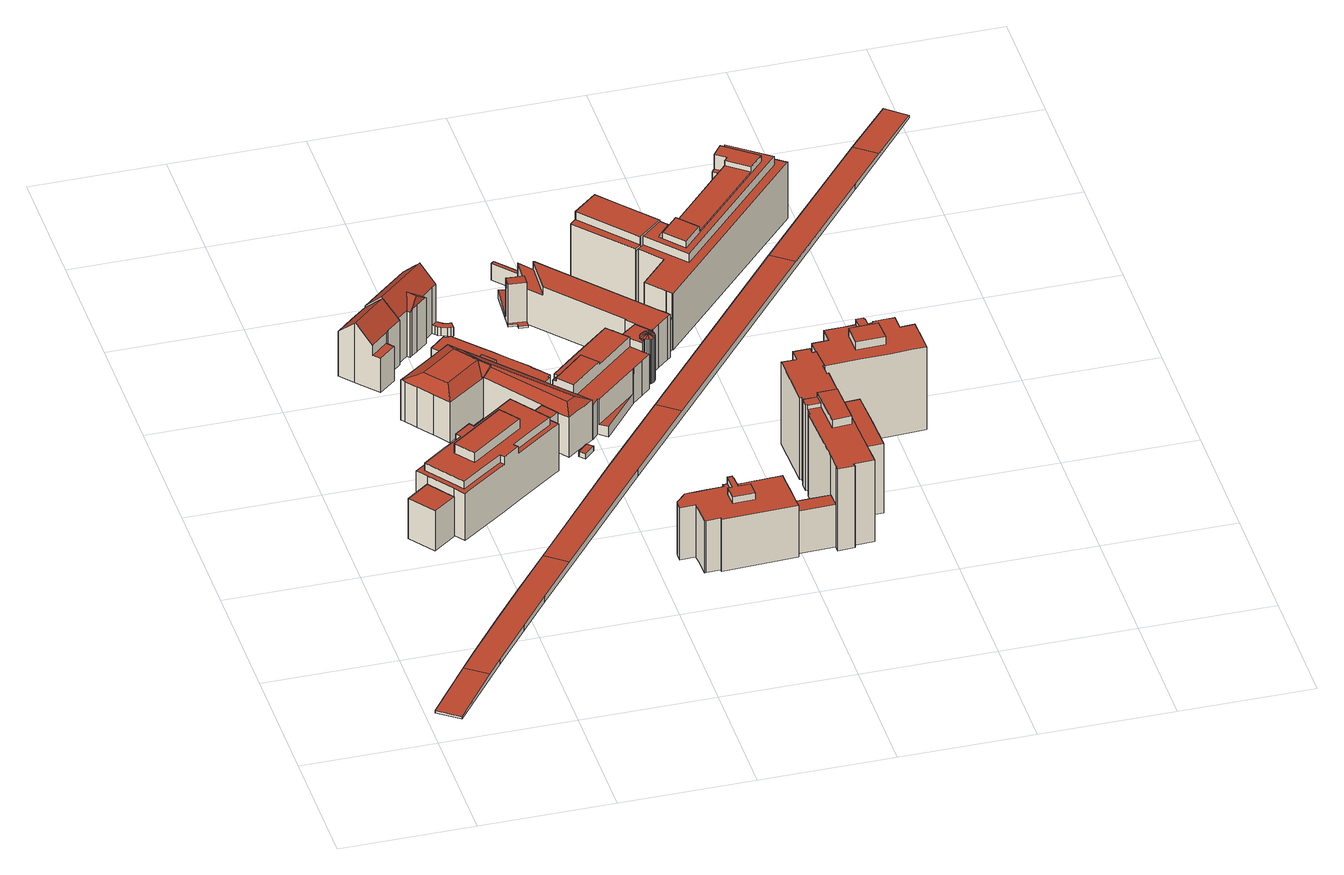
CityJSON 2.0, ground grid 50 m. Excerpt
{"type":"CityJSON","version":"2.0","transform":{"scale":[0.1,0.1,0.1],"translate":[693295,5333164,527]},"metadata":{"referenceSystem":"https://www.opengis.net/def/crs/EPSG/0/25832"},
"CityObjects":{
"building1":{"type":"Building","attributes":{"Gemeindeschluessel":"09162000","HoeheDach":"546.219","HoeheGrund":"529.210","Methode":"1000","NiedrigsteTraufeDesGebaeudes":"546.219","Geometrietyp2DReferenz":"3000","function":"31001_9998","roofType":"1000","measuredHeight":17.01,"storeysAboveGround":5},"geometry":[{"type":"MultiSurface","lod":"2","boundaries":[[[0,1,2,3]],[[4,5,6,7]],[[7,6,1,0]],[[7,0,3,4]],[[3,2,5,4]],[[5,2,1,6]]],"semantics":{"surfaces":[{"type":"WallSurface"},{"type":"GroundSurface"},{"type":"RoofSurface"}],"values":[0,0,0,1,0,2]}}]},
"building2":{"type":"Building","attributes":{"Gemeindeschluessel":"09162000","HoeheDach":"556.940","HoeheGrund":"529.740","Methode":"2000","NiedrigsteTraufeDesGebaeudes":"549.700","Geometrietyp2DReferenz":"3000","function":"31001_9998","roofType":"1000","measuredHeight":27.2,"storeysAboveGround":7},"geometry":[{"type":"MultiSurface","lod":"2","boundaries":[[[8,9,10,11,12,13,14,15]],[[16,17,18,19,20,21]],[[22,23,24,25,26,27,28,29,30,31,32,33,34,35,36,37,38,39,40]],[[41,42,40,39,38,43]],[[29,28,44,45,46,30]],[[47,48,49,50]],[[51,52,53,54,55,56]],[[21,20,19,53,52,51,57,58,42,41,43,59,60,61,62,63,64]],[[65,66,67,68,69,70]],[[46,71,72,73,64,63,62,34,33,32,31,30]],[[64,73,16,21]],[[45,44,74,75,76,77,67,66,65,15,14,13,12,71,46]],[[51,56,78,57]],[[26,75,74,27]],[[77,79,68,67]],[[80,50,49,81]],[[36,60,59,37]],[[81,49,48,82]],[[82,48,47,83]],[[12,11,72,71]],[[83,47,50,80]],[[70,69,68,79,78,56,55,54,18,17,16,73,72,11,10,9,8],[81,82,83,80]],[[37,59,43,38]],[[65,70,8,15]],[[19,18,54,53]],[[61,60,36,35,34,62]],[[27,74,44,28]],[[26,25,24,23,22,40,42,58,57,78,79,77,76,75]]],"semantics":{"surfaces":[{"type":"WallSurface"},{"type":"GroundSurface"},{"type":"RoofSurface"}],"values":[0,0,1,0,0,2,0,2,0,0,0,2,0,0,0,0,0,0,0,0,0,2,0,0,0,0,0,0]}}]},
"building3":{"type":"Building","attributes":{"Gemeindeschluessel":"09162000","HoeheDach":"555.049","HoeheGrund":"529.530","Methode":"2000","NiedrigsteTraufeDesGebaeudes":"544.150","Geometrietyp2DReferenz":"3000","function":"31001_1000","roofType":"3100","measuredHeight":25.52,"storeysAboveGround":5},"geometry":[{"type":"MultiSurface","lod":"2","boundaries":[[[84,85,86,87,88,89,90]],[[90,89,88,91,92,93]],[[94,95,96,97]],[[98,99,100,101]],[[97,96,102,103]],[[103,102,104,105]],[[99,98,106,107,108,109]],[[100,99,109,110,104,102,96,95,87,86,85]],[[95,94,111,91,88,87]],[[112,113,114,115,101,100,85,84,116]],[[115,106,98,101]],[[116,84,90,93]],[[107,106,115,114]],[[105,117,108,107,114,113,112,116,93,92,91,111,94,97,103]],[[108,117,105,104,110,109]]],"semantics":{"surfaces":[{"type":"RoofSurface"},{"type":"WallSurface"},{"type":"GroundSurface"}],"values":[0,1,1,1,1,1,1,0,1,1,0,1,1,2,1]}}]},
"building4":{"type":"Building","attributes":{"Gemeindeschluessel":"09162000","HoeheDach":"555.540","HoeheGrund":"529.712","Methode":"2000","NiedrigsteTraufeDesGebaeudes":"548.861","Geometrietyp2DReferenz":"3000","function":"31001_2000","roofType":"3100","measuredHeight":25.83,"storeysAboveGround":5},"geometry":[{"type":"MultiSurface","lod":"2","boundaries":[[[118,119,120,121]],[[122,123,124,125]],[[126,127,128,95]],[[129,130,131,132]],[[129,133,134,135,130]],[[136,137,138,139,140,141,121,120]],[[122,133,129,132,142,127,126,143,119,118,144,145,146,147,148,123]],[[149,150,151,152,153]],[[118,121,141,144]],[[131,130,135,152,151]],[[128,149,153,154,125,124,155,137,136,95]],[[134,133,122,125,154]],[[146,139,138,147]],[[143,126,95,136,120,119]],[[149,128,127,142,150]],[[145,140,139,146]],[[142,132,131,151,150]],[[148,147,138,137,155]],[[134,154,153,152,135]],[[148,155,124,123]],[[144,141,140,145]]],"semantics":{"surfaces":[{"type":"WallSurface"},{"type":"RoofSurface"},{"type":"GroundSurface"}],"values":[0,0,0,0,0,1,2,1,0,1,1,0,0,0,0,0,0,0,1,0,0]}}]},
"building5":{"type":"Building","attributes":{"Gemeindeschluessel":"09162000","HoeheDach":"549.170","HoeheGrund":"529.170","Methode":"2000","NiedrigsteTraufeDesGebaeudes":"546.187","Geometrietyp2DReferenz":"3000","function":"31001_9998","roofType":"2100","measuredHeight":20,"storeysAboveGround":5},"geometry":[{"type":"MultiSurface","lod":"2","boundaries":[[[156,157,158,159]],[[160,161,162,163,164,165]],[[166,167,168,169]],[[170,171,172,159,173,174]],[[175,176,177,178,179,180,181]],[[182,179,178,183,168,167,184,185]],[[182,185,156,159]],[[186,187,188,189,190,191,192,193,194,195,196,197]],[[192,198,199,172,193]],[[200,180,179,182,201]],[[202,203,204,205,206,207,198,192,191]],[[208,186,197,209,210,211]],[[211,210,212,213]],[[214,215,216,217,177,176,175,181]],[[182,172,201]],[[172,182,159]],[[206,205,218,219,181,180,200,207]],[[216,215,214,220,221,204,203,202,191,190,189,188,187,186,208,211,213,222,161,160,165,223,224,225,226,227,228,229,230,166,169,231,232,217]],[[221,220,214,181,219,218,205,204]],[[156,185,184,167,166,230,229,228,227,157]],[[200,199,198,207]],[[163,174,173,159,158,233,234,235,164]],[[201,172,199,200]],[[183,178,177,217,232,231,169,168]],[[164,235,234,233,158,157,227,226,225,224,223,165]],[[162,236,212,210,209,197,196,170,174,163]],[[195,194,193,172,171,170,196]],[[222,213,212,236,162,161]]],"semantics":{"surfaces":[{"type":"RoofSurface"},{"type":"WallSurface"},{"type":"GroundSurface"}],"values":[0,1,1,0,0,0,0,1,0,0,1,1,1,1,1,0,0,2,1,1,1,0,1,1,1,0,0,1]}}]},
"building6":{"type":"Building","attributes":{"Gemeindeschluessel":"09162000","HoeheDach":"546.224","HoeheGrund":"529.790","Methode":"1000","NiedrigsteTraufeDesGebaeudes":"546.224","Geometrietyp2DReferenz":"3000","function":"31001_9998","roofType":"1000","measuredHeight":16.43,"storeysAboveGround":5},"geometry":[{"type":"MultiSurface","lod":"2","boundaries":[[[237,238,239,240]],[[241,205,239,238]],[[240,239,205,242]],[[242,205,241,243]],[[243,241,238,237]],[[237,240,242,243]]],"semantics":{"surfaces":[{"type":"WallSurface"},{"type":"RoofSurface"},{"type":"GroundSurface"}],"values":[0,1,0,0,0,2]}}]},
"building7":{"type":"Building","attributes":{"Gemeindeschluessel":"09162000","HoeheDach":"544.662","HoeheGrund":"529.250","Methode":"2000","NiedrigsteTraufeDesGebaeudes":"532.970","Geometrietyp2DReferenz":"3000","function":"31001_2000","roofType":"1000","measuredHeight":15.41,"storeysAboveGround":4},"geometry":[{"type":"MultiSurface","lod":"2","boundaries":[[[244,245,246,247]],[[248,249,250,251]],[[244,252,253,254,255,256,245]],[[257,258,259,260]],[[227,261,262,263]],[[264,265,249,248]],[[260,259,266,267]],[[268,269,265,264]],[[270,271,272,273]],[[274,275,258,257]],[[276,277,166,278,251,250,269,268,261,227]],[[247,246,271,270]],[[261,268,264,248,251,278,272,271,246,245,256,279,280,266,259,258,275,262]],[[281,282,255,254,283]],[[280,279,256,255,282,281,283,266]],[[250,249,265,269]],[[283,254,253,267,266]],[[263,262,275,274]],[[270,273,166,277,276,227,263,274,257,260,267,253,252,244,247]],[[273,272,278,166]]],"semantics":{"surfaces":[{"type":"WallSurface"},{"type":"RoofSurface"},{"type":"GroundSurface"}],"values":[0,0,0,0,0,0,0,0,0,0,0,0,1,1,0,1,0,0,2,0]}}]},
"building8":{"type":"Building","attributes":{"Gemeindeschluessel":"09162000","HoeheDach":"533.417","HoeheGrund":"529.780","Methode":"1000","NiedrigsteTraufeDesGebaeudes":"533.417","Geometrietyp2DReferenz":"3000","function":"51009_1610","roofType":"1000","measuredHeight":3.64},"geometry":[{"type":"MultiSurface","lod":"2","boundaries":[[[284,285,286,287]],[[288,289,290,291]],[[292,293,294,286,285,295,296,297,298,290,289,299,300,301,302,303,304]],[[305,294,293,306]],[[307,308,284,287,305,306,309,310,311,312,313,314,315,288,291,316,317]],[[308,307,317,297,296,295]],[[312,302,301,313]],[[304,303,302,312,311,310]],[[306,293,292,309]],[[308,295,285,284]],[[300,299,315,314,313,301]],[[287,286,294,305]],[[315,299,289,288]],[[298,297,317,316,291,290]],[[309,292,304,310]]],"semantics":{"surfaces":[{"type":"WallSurface"},{"type":"RoofSurface"},{"type":"GroundSurface"}],"values":[0,0,1,0,2,0,0,0,0,0,0,0,0,0,0]}}]},
"building9":{"type":"Building","attributes":{"Gemeindeschluessel":"09162000","HoeheDach":"531.660","HoeheGrund":"529.563","Methode":"2000","NiedrigsteTraufeDesGebaeudes":"531.660","Geometrietyp2DReferenz":"3000","function":"31001_2000","roofType":"1000","measuredHeight":2.1},"geometry":[{"type":"MultiSurface","lod":"2","boundaries":[[[318,319,320,321]],[[322,318,321,323]],[[321,320,324,323]],[[322,325,319,318]],[[323,324,325,322]],[[324,320,319,325]]],"semantics":{"surfaces":[{"type":"WallSurface"},{"type":"GroundSurface"},{"type":"RoofSurface"}],"values":[0,1,0,0,0,2]}}]},
"building10":{"type":"Building","attributes":{"Gemeindeschluessel":"09162000","HoeheDach":"555.260","HoeheGrund":"530.421","Methode":"2000","NiedrigsteTraufeDesGebaeudes":"552.450","Geometrietyp2DReferenz":"3000","function":"31001_9998","roofType":"1000","measuredHeight":24.84,"storeysAboveGround":6},"geometry":[{"type":"MultiSurface","lod":"2","boundaries":[[[326,327,328,329]],[[330,331,332,333]],[[334,335,336,337]],[[338,339,340,341]],[[342,343,344,345,346,347,348,349]],[[350,351,352,353,354,341,340]],[[355,356,357,358,359,360]],[[361,362,363,364]],[[365,366,367,368,369,370,352,351,371,336,335]],[[372,368,367,373]],[[374,375,376,332,331,328,327,377,349,348,347,346,372,373,378,379,334,337,380,350,340,339,381,363,362,382,357,356,355]],[[373,367,366,378]],[[383,374,355,360]],[[337,336,371,380]],[[379,365,335,334]],[[364,363,381,384]],[[385,386,353,352,370,369]],[[358,357,382,387]],[[387,382,362,361]],[[378,366,365,379]],[[376,375,374,383,388,389]],[[380,371,351,350]],[[368,372,346,345,390,385,369]],[[344,343,342,391,326,329,330,333,389,388,383,360,359,358,387,361,364,384,338,341,354,353,386,385,390,345]],[[391,377,327,326]],[[384,381,339,338]],[[329,328,331,330]],[[333,332,376,389]],[[342,349,377,391]]],"semantics":{"surfaces":[{"type":"WallSurface"},{"type":"RoofSurface"},{"type":"GroundSurface"}],"values":[0,0,0,0,0,0,0,0,1,0,1,0,0,0,0,0,0,0,0,0,0,0,0,2,0,0,0,0,0]}}]},
"building11":{"type":"Building","attributes":{"Gemeindeschluessel":"09162000","HoeheDach":"547.620","HoeheGrund":"529.760","Methode":"2000","NiedrigsteTraufeDesGebaeudes":"530.707","Geometrietyp2DReferenz":"3000","function":"51009_1610","roofType":"1000","measuredHeight":17.86},"geometry":[{"type":"MultiSurface","lod":"2","boundaries":[[[392,393,394,395]],[[396,397,398,392,395,399]],[[400,401,402,403,404,405,406]],[[400,406,407,408,409,393,392]],[[405,404,399,395,394,410,411,412]],[[408,407,412,411]],[[402,397,396,403]],[[400,392,398,401]],[[403,396,399,404]],[[401,398,397,402]],[[405,412,407,406]],[[393,409,410,394]],[[411,410,409,408]]],"semantics":{"surfaces":[{"type":"WallSurface"},{"type":"RoofSurface"},{"type":"GroundSurface"}],"values":[0,1,2,0,0,1,0,0,0,0,0,1,0]}}]},
"building12":{"type":"Building","attributes":{"Gemeindeschluessel":"09162000","HoeheDach":"536.790","HoeheGrund":"529.790","Methode":"2000","NiedrigsteTraufeDesGebaeudes":"536.790","Geometrietyp2DReferenz":"3000","function":"51009_1610","roofType":"1000","measuredHeight":7},"geometry":[{"type":"MultiSurface","lod":"2","boundaries":[[[413,414,415,416]],[[417,418,419,420]],[[420,419,421,422]],[[414,413,423,424]],[[422,421,425,426]],[[423,413,416,417,420,422,426]],[[426,425,424,423]],[[414,424,425,421,419,418,415]],[[416,415,418,417]]],"semantics":{"surfaces":[{"type":"WallSurface"},{"type":"GroundSurface"},{"type":"RoofSurface"}],"values":[0,0,0,0,0,1,0,2,0]}}]},
"building13":{"type":"Building","attributes":{"Gemeindeschluessel":"09162000","HoeheDach":"549.700","HoeheGrund":"529.650","Methode":"2000","NiedrigsteTraufeDesGebaeudes":"533.110","Geometrietyp2DReferenz":"3000","function":"31001_2000","roofType":"1000","measuredHeight":20.05,"storeysAboveGround":5},"geometry":[{"type":"MultiSurface","lod":"2","boundaries":[[[427,428,429,430]],[[431,432,433,434]],[[435,436,437,438,439,440,441]],[[442,437,436,443]],[[444,445,446,447,440]],[[448,449,450,451,452,453,454,455,456,442,443,457,458,459,460,461,462,463,464,427,430,465,466,467,468,469,470,431,434,471,472,473,474,475,476,477,478,479,480,481,482,483,484,485,486,487]],[[488,489,490,491,492,493,494,495,496,497,498,499,500]],[[464,501,428,427]],[[469,468,502,503,504,505,506,507]],[[456,438,437,442]],[[449,448,508,447,446]],[[504,509,510,505]],[[459,511,512,460]],[[496,513,514,497]],[[515,516,482,481,480]],[[440,514,513]],[[517,510,509,518]],[[454,453,519,520]],[[462,521,522,463]],[[523,524,512,440,525]],[[526,491,490,527]],[[451,528,529,452]],[[503,502,530,531,532,533,429,428,501,522,521,526,527]],[[534,489,488,535]],[[534,535,536,537]],[[475,474,538,539,540,541]],[[540,539,542,543]],[[503,527,490,544,518,509,504]],[[471,545,546,472]],[[440,547,514]],[[465,430,429,533,548,549]],[[458,550,511,459]],[[520,519,551,440]],[[551,529,528,444,440]],[[460,512,524,461]],[[525,440,552]],[[478,477,553,543,542,554]],[[447,508,555,547,440]],[[458,457,435,441,550]],[[549,548,556]],[[511,550,441,440,512]],[[545,471,434,433]],[[463,522,501,464]],[[469,507,557,470]],[[449,446,445,450]],[[453,452,529,551,519]],[[485,558,559,486]],[[494,552,560,495]],[[440,513,560]],[[470,557,432,431]],[[484,561,558,485]],[[439,562,520,440]],[[474,473,563,564,537,536,565,538]],[[472,546,563,473]],[[466,465,549,556,532,531]],[[443,436,435,457]],[[497,514,547,498]],[[544,490,489,534,537,564]],[[466,531,530,467]],[[540,543,553,566,541]],[[476,566,553,477]],[[488,500,567,565,536,535]],[[492,523,525,493]],[[506,505,510,517]],[[548,533,532,556]],[[479,568,515,480]],[[545,433,432,557,507,506,517,518,544,564,563,546]],[[483,569,561,484]],[[475,541,566,476]],[[467,530,502,468]],[[451,450,445,444,528]],[[454,520,562,455]],[[482,516,569,483]],[[456,455,562,439,438]],[[448,487,570,567,500,499,555,508]],[[495,560,513,496]],[[440,560,552]],[[478,554,568,479]],[[567,570,559,558,561,569,516,515,568,554,542,539,538,565]],[[493,525,552,494]],[[486,559,570,487]],[[498,547,555,499]],[[462,461,524,523,492,491,526,521]]],"semantics":{"surfaces":[{"type":"WallSurface"},{"type":"RoofSurface"},{"type":"GroundSurface"}],"values":[0,0,1,0,1,2,1,0,0,0,0,1,0,0,0,1,0,0,0,1,0,0,1,0,1,0,0,0,0,1,0,0,1,1,0,1,0,1,0,1,1,0,0,0,0,0,0,0,1,0,0,1,0,0,0,0,0,0,0,1,0,0,0,0,0,0,1,0,0,0,0,0,0,0,0,0,1,0,1,0,0,0,0]}}]},
"building14":{"type":"Building","attributes":{"Gemeindeschluessel":"09162000","HoeheDach":"538.360","HoeheGrund":"525.956","Methode":"2000","NiedrigsteTraufeDesGebaeudes":"536.456","Geometrietyp2DReferenz":"3000","function":"53001_1800","roofType":"3900","measuredHeight":12.4},"geometry":[{"type":"MultiSurface","lod":"2","boundaries":[[[571,572,573,574,575,576]],[[577,578,579,580]],[[581,582,583,584]],[[571,576,585,586,587,588]],[[589,590,574,573,591]],[[575,592,593,585,576]],[[594,595,587,586,596]],[[597,589,591,598]],[[594,596,599,600]],[[601,595,594,600,602,603,604,581,584,592,575,574,590,605]],[[584,583,593,592]],[[597,605,590,589]],[[601,605,597,598,606]],[[607,606,598,591,573,572]],[[600,599,608,602]],[[603,577,580,604]],[[595,601,606,607,588,587]],[[603,602,608,578,577]],[[581,604,580,579,582]],[[588,607,572,571]],[[578,608,599,596,586,585,593,583,582,579]]],"semantics":{"surfaces":[{"type":"WallSurface"},{"type":"RoofSurface"},{"type":"GroundSurface"}],"values":[0,1,0,1,0,0,0,1,0,2,0,0,0,1,0,0,0,0,0,1,1]}}]},
"building15":{"type":"Building","attributes":{"Gemeindeschluessel":"09162000","HoeheDach":"548.577","HoeheGrund":"530.480","Methode":"2000","NiedrigsteTraufeDesGebaeudes":"548.577","Geometrietyp2DReferenz":"3000","function":"31001_9998","roofType":"1000","measuredHeight":18.1,"storeysAboveGround":5},"geometry":[{"type":"MultiSurface","lod":"2","boundaries":[[[609,610,611,612]],[[613,609,612,614,615]],[[615,616,617,613]],[[613,617,610,609]],[[614,618,616,615]],[[616,618,611,610,617]],[[612,611,618,614]]],"semantics":{"surfaces":[{"type":"WallSurface"},{"type":"GroundSurface"},{"type":"RoofSurface"}],"values":[0,1,0,0,0,2,0]}}]},
"building16":{"type":"Building","attributes":{"Gemeindeschluessel":"09162000","HoeheDach":"532.186","HoeheGrund":"529.886","Methode":"1000","NiedrigsteTraufeDesGebaeudes":"532.186","Geometrietyp2DReferenz":"3000","function":"31001_2000","roofType":"1000","measuredHeight":2.3,"storeysAboveGround":1},"geometry":[{"type":"MultiSurface","lod":"2","boundaries":[[[619,620,621,622]],[[623,624,625,626]],[[624,621,620,625]],[[619,622,623,626]],[[622,621,624,623]],[[626,625,620,619]]],"semantics":{"surfaces":[{"type":"WallSurface"},{"type":"RoofSurface"},{"type":"GroundSurface"}],"values":[0,0,1,2,0,0]}}]},
"building17":{"type":"Building","attributes":{"Gemeindeschluessel":"09162000","HoeheDach":"568.672","HoeheGrund":"530.550","Methode":"2000","NiedrigsteTraufeDesGebaeudes":"565.300","Geometrietyp2DReferenz":"3000","function":"31001_9998","roofType":"1000","measuredHeight":38.12,"storeysAboveGround":11},"geometry":[{"type":"MultiSurface","lod":"2","boundaries":[[[614,627,628,612]],[[629,630,631,632]],[[633,634,635,636]],[[637,638,639,640]],[[641,642,643,644]],[[645,627,614,646]],[[647,648,649,650,651,652]],[[646,614,612,653,654,655,656,657,658,659,660,661,662,663,664,665,637,640,666,641,644,667,633,636,629,632]],[[668,669,670,671]],[[640,639,672,666]],[[644,643,673,667]],[[647,670,669,648]],[[665,674,638,637]],[[675,676,677,650,649,678,679,680]],[[671,670,647,652]],[[656,675,680,657]],[[681,682,661,660]],[[651,650,677,683]],[[657,680,679,658]],[[655,676,675,656]],[[655,654,684,683,677,676]],[[628,685,653,612]],[[673,634,633,667]],[[662,686,687,663]],[[653,685,684,654]],[[636,635,630,629]],[[666,672,642,641]],[[663,687,688,664]],[[681,689,690,668,671,652,651,683,684,685,628,627,645,631,630,635,634,673,643,642,672,639,638,674,688,687,686,682]],[[659,658,679,678,690,689]],[[659,689,681,660]],[[664,688,674,665]],[[668,690,678,649,648,669]],[[631,645,646,632]],[[682,686,662,661]]],"semantics":{"surfaces":[{"type":"WallSurface"},{"type":"GroundSurface"},{"type":"RoofSurface"}],"values":[0,0,0,0,0,0,0,1,0,0,0,2,0,2,0,0,0,0,0,0,0,0,0,0,0,0,0,0,2,0,0,0,0,0,0]}}]},
"building18":{"type":"Building","attributes":{"Gemeindeschluessel":"09162000","HoeheDach":"555.500","HoeheGrund":"529.861","Methode":"2000","NiedrigsteTraufeDesGebaeudes":"552.200","Geometrietyp2DReferenz":"3000","function":"31001_1000","roofType":"1000","measuredHeight":25.64,"storeysAboveGround":8},"geometry":[{"type":"MultiSurface","lod":"2","boundaries":[[[691,692,693,694]],[[695,696,697,698,699]],[[700,701,702,703,704,705,706]],[[703,693,699,698,704]],[[692,695,699,693]],[[700,695,692,691,701]],[[702,694,693,703]],[[706,696,695,700]],[[705,697,696,706]],[[701,691,694,702]],[[704,698,697,705]]],"semantics":{"surfaces":[{"type":"RoofSurface"},{"type":"GroundSurface"},{"type":"WallSurface"}],"values":[0,0,1,2,2,2,2,2,2,2,2]}}]},
"building19":{"type":"Building","attributes":{"Gemeindeschluessel":"09162000","HoeheDach":"561.573","HoeheGrund":"532.126","Methode":"1000","NiedrigsteTraufeDesGebaeudes":"561.573","Geometrietyp2DReferenz":"3000","function":"31001_9998","roofType":"1000","measuredHeight":29.45,"storeysAboveGround":9},"geometry":[{"type":"MultiSurface","lod":"2","boundaries":[[[707,708,709,710]],[[711,712,713,714]],[[710,711,714,715,707]],[[710,709,712,711]],[[708,716,713,712,709]],[[715,716,708,707]],[[714,713,716,715]]],"semantics":{"surfaces":[{"type":"WallSurface"},{"type":"GroundSurface"},{"type":"RoofSurface"}],"values":[0,0,1,0,2,0,0]}}]},
"building20":{"type":"Building","attributes":{"Gemeindeschluessel":"09162000","HoeheDach":"568.610","HoeheGrund":"529.858","Methode":"2000","NiedrigsteTraufeDesGebaeudes":"530.469","Geometrietyp2DReferenz":"3000","function":"31001_9998","roofType":"1000","measuredHeight":38.75,"storeysAboveGround":11},"geometry":[{"type":"MultiSurface","lod":"2","boundaries":[[[717,718,719,720,721,722]],[[723,724,725,726,727,728,729,730,731,732]],[[733,734,735,736]],[[737,738,735,734,739,740]],[[741,740,739,742]],[[732,731,743,744]],[[745,717,722,746]],[[747,748,749,750,751,752,753]],[[754,726,725,724,723,732,744,755,756,757,758,759,760,761,762,763,764,750,749,748,765,733,736,766,767,768,769,770,771,772,773,774]],[[774,775,776,754]],[[777,718,717,745]],[[778,775,774,773]],[[779,738,737,780]],[[756,781,782,757]],[[783,751,750,764,763,784]],[[785,786,753,752]],[[782,787,788,759,758,757]],[[773,772,771,789,790,778]],[[744,743,791,755]],[[746,722,721,792]],[[742,739,734,733,765,748,747]],[[789,771,770,793]],[[731,730,729,728,727,776,775,778,790,789,793,794,795,796,779,780,777,745,746,792,741,742,747,753,786,797,798,788,787,782,781,791,743]],[[754,776,727,726]],[[797,786,785,784,763,762,761]],[[759,788,798,760]],[[794,793,770,769,768,795]],[[752,751,783,784,785]],[[735,738,779,796,767,766,736]],[[767,796,795,768]],[[755,791,781,756]],[[720,719,718,777,780,737,740,741,792,721]],[[760,798,797,761]]],"semantics":{"surfaces":[{"type":"RoofSurface"},{"type":"WallSurface"},{"type":"GroundSurface"}],"values":[0,1,1,0,1,1,1,1,2,1,1,1,1,1,1,1,1,1,1,1,1,1,0,1,1,1,1,0,1,1,1,1,1]}}]},
"building21":{"type":"Building","attributes":{"Gemeindeschluessel":"09162000","HoeheDach":"557.650","HoeheGrund":"527.433","Methode":"2000","NiedrigsteTraufeDesGebaeudes":"540.722","Geometrietyp2DReferenz":"3000","function":"31001_2000","roofType":"1000","measuredHeight":30.22,"storeysAboveGround":8},"geometry":[{"type":"MultiSurface","lod":"2","boundaries":[[[799,800,801,802]],[[803,804,805,806,807,808,809,810]],[[811,812,813,814,815,816]],[[817,818,819,820,821,822]],[[823,824,825,826]],[[800,827,806,805,828,801]],[[829,830,831,832,833,834]],[[835,836,819,818]],[[837,838,839,840]],[[841,801,828,842,843]],[[844,845,846,847]],[[829,834,848,849]],[[850,851,852,853]],[[842,828,805,804]],[[803,810,854,855]],[[799,802,825,824,856,857,848,834,833,858,859]],[[860,861,862,863]],[[864,865,845,844]],[[840,839,831,830]],[[808,807,866,867]],[[803,855,868,832,831,839,838,862,861,869,820,819,836,842,804]],[[870,869,861,860]],[[871,872,851,850]],[[873,874,875,876,877,878,879,880,871,850,853,881,837,840,830,829,849,882,883,884,885,823,826,841,843,835,818,817,864,844,847,886]],[[873,812,811,874]],[[843,842,836,835]],[[821,820,869,870]],[[877,876,815,814,887,888]],[[858,868,855,859]],[[833,832,868,858]],[[848,857,884,883,882,849]],[[837,881,889,863,862,838]],[[885,856,824,823]],[[807,806,827,866]],[[813,890,887,814]],[[888,887,890,846,845,865,822,821,870,860,863,889,852,851,872,891,892,893]],[[873,886,890,813,812]],[[799,859,855,854,894,867,866,827,800]],[[853,852,889,881]],[[841,826,825,802,801]],[[877,888,893,878]],[[885,884,857,856]],[[847,846,890,886]],[[880,891,872,871]],[[867,894,809,808]],[[810,809,894,854]],[[817,822,865,864]],[[874,811,816,875]],[[875,816,815,876]],[[878,893,892,879]],[[879,892,891,880]]],"semantics":{"surfaces":[{"type":"WallSurface"},{"type":"RoofSurface"},{"type":"GroundSurface"}],"values":[0,0,1,0,0,1,0,0,0,0,0,0,0,0,0,1,0,0,0,1,1,0,0,2,0,0,0,0,0,0,0,0,0,0,0,1,0,0,0,0,0,0,0,0,0,1,0,0,0,0,0]}}]}
},
"vertices":[
[297,1217,22],[297,1217,192],[367,1121,192],[367,1121,22],[281,1058,22],[281,1058,192],[212,1153,192],[212,1153,22],
[298,1250,259],[386,1315,259],[433,1349,259],[458,1367,259],[458,1367,227],[433,1349,227],[386,1315,227],[298,1250,227],[519,1412,259],[588,1463,259],[680,1530,259],[680,1530,227],[588,1463,227],[519,1412,227],[794,1374,27],[633,1256,27],[572,1211,27],[412,1094,27],[396,1082,27],[367,1121,27],[297,1217,27],[282,1238,27],[268,1256,27],[445,1385,27],[506,1430,27],[666,1548,27],[686,1562,27],[699,1544,27],[730,1503,27],[771,1447,27],[783,1430,27],[802,1405,27],[814,1388,27],[802,1405,227],[814,1388,227],[783,1430,227],[297,1217,227],[282,1238,227],[268,1256,227],[464,1208,299],[666,1356,299],[613,1428,299],[412,1280,299],[621,1272,227],[690,1323,227],[782,1390,227],[782,1390,259],[690,1323,259],[621,1272,259],[633,1256,227],[794,1374,227],[771,1447,227],[730,1503,227],[699,1544,227],[686,1562,227],[666,1548,227],[506,1430,227],[400,1110,227],[489,1175,227],[560,1227,227],[560,1227,259],[489,1175,259],[400,1110,259],[445,1385,227],[445,1385,259],[506,1430,259],[367,1121,227],[396,1082,227],[412,1094,227],[572,1211,227],[633,1256,259],[572,1211,259],[412,1280,259],[613,1428,259],[666,1356,259],[464,1208,259],
[276,2074,278],[278,2072,280],[343,2129,280],[406,2184,280],[359,2237,215],[296,2183,215],[231,2126,215],[359,2237,25],[296,2183,25],[231,2126,25],[448,2136,25],[448,2136,221],[450,2134,219],[450,2134,25],[388,2074,171],[388,2074,214],[325,2018,214],[325,2018,171],[452,2131,216],[452,2131,25],[398,2084,216],[398,2084,25],[410,2047,171],[410,2047,25],[388,2074,25],[388,2074,215],[390,2076,215],[406,2184,25],[278,2072,25],[325,2018,25],[347,1993,25],[347,1993,171],[276,2074,25],[390,2076,25],
[409,2282,27],[359,2238,27],[359,2238,220],[409,2282,219],[565,2237,27],[607,2275,27],[607,2275,221],[565,2237,221],[448,2136,27],[488,2170,27],[488,2170,221],[528,2186,27],[528,2186,225],[508,2169,225],[508,2169,27],[574,2226,27],[574,2226,220],[569,2222,225],[404,2186,285],[583,2342,285],[582,2343,284],[571,2357,267],[538,2396,219],[429,2300,219],[498,2160,27],[404,2187,27],[429,2300,27],[538,2396,27],[571,2357,27],[582,2343,27],[626,2291,27],[490,2169,219],[498,2160,219],[504,2165,225],[530,2201,255],[505,2232,255],[565,2237,220],[626,2291,221],
[620,1938,193],[583,1981,193],[582,1980,193],[585,1911,222],[375,1822,22],[382,1813,22],[382,1813,194],[375,1822,195],[372,1826,192],[372,1826,22],[827,1705,22],[827,1705,193],[868,1658,193],[868,1658,22],[511,1726,222],[611,1801,222],[648,1829,222],[548,1883,222],[449,1809,222],[907,1487,192],[941,1512,192],[975,1537,192],[974,1538,193],[914,1543,216],[882,1520,216],[871,1460,192],[656,1835,216],[947,1568,193],[690,1860,193],[625,1933,193],[500,1652,22],[500,1653,22],[543,1684,22],[643,1757,22],[644,1758,22],[649,1762,22],[649,1762,196],[644,1758,192],[643,1757,192],[543,1684,193],[500,1653,193],[500,1652,193],[650,1760,196],[682,1784,222],[682,1784,216],[648,1829,216],[650,1760,22],[801,1555,22],[842,1499,22],[842,1499,192],[801,1555,193],[650,1760,195],[469,1695,22],[469,1695,193],[458,1710,193],[458,1710,22],[414,1769,194],[414,1769,22],[871,1460,22],[907,1487,22],[941,1512,22],[975,1537,22],[846,1493,192],[854,1482,192],[854,1482,22],[846,1493,22],[407,1778,22],[413,1856,22],[513,1929,22],[551,1957,22],[582,1980,22],[583,1981,22],[620,1938,22],[625,1933,22],[690,1860,22],[947,1568,22],[974,1538,22],[551,1957,193],[513,1929,193],[413,1856,192],[407,1778,194],
[730,1503,28],[730,1503,192],[801,1555,192],[801,1555,28],[771,1447,192],[842,1499,28],[771,1447,28],
[839,1832,22],[839,1832,151],[891,1772,151],[891,1772,22],[725,1871,151],[725,1871,177],[700,1848,177],[700,1848,151],[839,1835,22],[845,1961,22],[845,1961,60],[839,1835,60],[839,1835,151],[600,2081,22],[600,2081,151],[622,2079,151],[622,2079,22],[583,1981,151],[537,2031,151],[537,2031,22],[686,1916,151],[686,1916,177],[720,1969,151],[720,1969,22],[660,1893,151],[660,1893,177],[880,1763,22],[880,1763,151],[886,1756,151],[886,1756,22],[597,2084,22],[597,2084,151],[660,1893,22],[700,1848,22],[827,1705,151],[771,1911,151],[732,1956,151],[732,1956,60],[771,1911,60],[720,1969,60],
[665,2243,28],[665,2243,64],[655,2245,64],[655,2245,28],[646,2275,28],[646,2275,64],[667,2268,64],[667,2268,28],[616,2266,64],[624,2259,64],[633,2254,64],[675,2241,64],[676,2266,64],[676,2267,64],[671,2268,64],[640,2279,64],[638,2280,64],[632,2285,64],[626,2291,64],[621,2287,64],[607,2275,64],[633,2254,28],[624,2259,28],[676,2266,28],[675,2241,28],[616,2266,28],[607,2275,28],[621,2287,28],[626,2291,28],[632,2285,28],[638,2280,28],[640,2279,28],[671,2268,28],[676,2267,28],
[941,1488,26],[941,1488,47],[961,1469,47],[961,1469,26],[904,1451,26],[923,1432,26],[923,1432,47],[904,1451,47],
[1473,674,34],[1473,674,255],[1196,664,255],[1196,664,34],[1195,673,34],[1195,673,255],[1142,672,255],[1142,672,34],[1257,745,255],[1257,745,283],[1255,799,283],[1255,799,255],[1254,861,34],[1254,861,255],[1265,861,255],[1265,861,34],[1470,751,34],[1470,752,34],[1468,807,34],[1466,855,34],[1466,855,255],[1468,807,255],[1470,752,255],[1470,751,255],[1270,861,255],[1270,861,283],[1288,862,283],[1288,862,34],[1270,861,34],[1075,768,255],[1075,793,255],[1075,803,255],[1075,803,34],[1075,793,34],[1075,768,34],[1138,844,34],[1138,844,255],[1193,846,255],[1193,846,34],[1339,747,283],[1337,802,283],[1292,801,283],[1290,849,283],[1289,849,283],[1289,855,283],[1272,800,283],[1290,849,255],[1292,801,255],[1133,770,255],[1134,740,255],[1137,671,255],[1472,691,255],[1337,802,255],[1339,747,255],[1272,800,255],[1255,848,255],[1114,843,255],[1133,770,34],[1255,848,34],[1289,849,34],[1289,855,34],[1114,843,34],[1134,740,34],[1137,671,34],[1290,849,34],[1472,691,34],
[937,2244,37],[937,2244,203],[872,2248,203],[872,2248,37],[904,2238,37],[903,2222,37],[936,2220,37],[871,2240,37],[937,2244,28],[936,2220,28],[903,2222,28],[904,2238,28],[871,2240,28],[882,2414,28],[947,2397,28],[947,2397,60],[939,2279,43],[939,2279,206],[874,2283,206],[874,2283,43],[882,2414,62],
[1020,2393,28],[1020,2393,98],[1016,2318,98],[1016,2318,28],[993,2344,28],[993,2344,98],[996,2397,98],[996,2397,28],[887,2520,98],[887,2520,28],[899,2531,28],[899,2531,98],[895,2527,98],[895,2527,28],
[1206,1733,26],[1206,1733,174],[1169,1701,174],[1169,1701,26],[882,1691,26],[882,1691,214],[975,1772,214],[975,1772,26],[1253,1794,215],[1259,1795,214],[1264,1797,214],[1269,1800,214],[1270,1801,214],[1254,1821,222],[1251,1794,215],[1264,1797,26],[1259,1795,26],[1276,1830,215],[1275,1832,215],[1272,1837,215],[1271,1838,215],[1268,1841,26],[1272,1837,26],[1275,1832,26],[1277,1827,26],[1278,1821,26],[1278,1815,26],[1276,1810,26],[1273,1805,26],[1269,1800,26],[1253,1794,26],[1248,1795,26],[1242,1796,26],[1237,1799,26],[1233,1803,26],[1222,1789,26],[1233,1777,26],[1243,1765,26],[1033,1535,26],[1001,1561,26],[978,1533,26],[975,1537,26],[868,1658,26],[893,1679,26],[1123,1902,26],[1134,1890,26],[1143,1880,26],[1207,1936,26],[937,2244,26],[947,2397,26],[986,2352,26],[993,2344,26],[1016,2318,26],[1326,1963,26],[1342,1945,26],[1347,1940,26],[1361,1923,26],[1347,1911,26],[1305,1874,26],[1280,1852,26],[1278,1854,26],[1229,1901,209],[1168,1853,209],[1190,1827,209],[1223,1789,209],[1231,1801,209],[1227,1805,209],[1223,1817,209],[1226,1830,209],[1237,1840,209],[1251,1847,209],[1263,1848,209],[1269,1843,209],[1274,1849,209],[1243,1765,174],[975,1537,174],[925,1594,174],[925,1594,227],[877,1648,227],[877,1648,214],[868,1658,214],[1268,1841,215],[1045,1699,227],[995,1755,227],[1242,1796,215],[1237,1799,215],[1237,1840,214],[1251,1847,214],[1326,1963,210],[1347,1940,210],[995,1755,214],[1045,1699,214],[1278,1815,215],[1276,1810,215],[1222,1789,174],[1233,1777,174],[1231,1801,214],[1233,1803,215],[1227,1805,214],[1223,1789,174],[1190,1827,174],[1277,1827,215],[1278,1821,215],[978,1533,174],[1001,1561,174],[1006,1557,174],[1166,1697,174],[1168,1853,61],[1229,1901,61],[1202,1932,61],[1143,1881,61],[1207,1936,210],[982,2193,210],[982,2193,175],[937,2244,175],[990,2347,210],[990,2347,175],[1190,1827,214],[1123,1902,214],[1134,1890,214],[1263,1848,214],[1166,1697,69],[1033,1535,69],[1248,1795,215],[1278,1820,215],[1223,1817,214],[986,2352,175],[993,2344,210],[1269,1843,214],[1006,1557,69],[893,1679,214],[1305,1874,210],[1280,1852,210],[1226,1830,214],[1347,1911,210],[1273,1805,214],[1143,1880,214],[1143,1881,214],[1202,1932,210],[947,2397,175],[1274,1849,210],[1016,2318,210],[1361,1923,210],[1278,1854,210],
[1207,1558,114],[1817,2296,111],[2138,2683,106],[2138,2683,85],[968,1270,85],[968,1270,113],[86,6,95],[242,208,104],[163,269,104],[7,67,95],[219,342,85],[219,342,105],[352,510,107],[352,510,85],[600,817,111],[679,756,111],[1046,1207,113],[1286,1497,114],[2430,3034,95],[2430,3034,85],[2265,2836,104],[464,650,85],[464,650,109],[542,587,85],[1046,1207,85],[542,587,109],[2506,2971,95],[2344,2775,104],[430,447,107],[430,447,85],[2215,2619,85],[298,281,85],[86,6,85],[7,67,85],[2506,2971,85],[2215,2619,106],[1897,2235,111],[298,281,105],
[1536,753,35],[1536,753,216],[1610,755,216],[1610,755,35],[1470,751,35],[1612,696,35],[1472,691,35],[1472,691,216],[1470,751,216],[1612,696,216],
[1231,2176,29],[1231,2176,52],[1254,2196,52],[1254,2196,29],[1271,2177,29],[1271,2177,52],[1248,2156,52],[1248,2156,29],
[1612,696,383],[1610,755,383],[1674,686,35],[1674,686,383],[1675,675,383],[1675,675,35],[1745,819,35],[1745,819,383],[1749,689,383],[1749,689,35],[1725,1352,35],[1725,1352,383],[1730,1265,383],[1730,1265,35],[1725,1220,35],[1725,1220,383],[1732,1221,383],[1732,1221,35],[1613,672,383],[1613,672,35],[1658,910,417],[1652,1076,417],[1652,1076,399],[1654,1037,399],[1654,1037,383],[1658,910,383],[1601,1008,35],[1608,1008,35],[1607,1040,35],[1601,1040,35],[1599,1074,35],[1605,1074,35],[1604,1107,35],[1598,1107,35],[1591,1325,35],[1647,1325,35],[1646,1374,35],[1708,1376,35],[1709,1351,35],[1724,1265,35],[1736,1091,35],[1724,1079,383],[1724,1079,417],[1729,912,417],[1729,912,383],[1724,1265,383],[1736,1091,383],[1709,1351,383],[1601,1040,399],[1607,1040,399],[1607,1036,399],[1605,1075,399],[1605,1074,399],[1599,1074,399],[1598,1107,383],[1591,1325,383],[1607,1036,383],[1608,1008,383],[1601,1008,383],[1647,1325,383],[1646,1374,383],[1708,1376,383],[1604,1107,383],[1605,1075,383],
[1333,2267,252],[1355,2286,252],[1179,2488,252],[1157,2468,252],[1355,2286,285],[1445,2364,285],[1320,2508,285],[1269,2566,285],[1179,2488,285],[1355,2286,29],[1333,2267,29],[1157,2468,29],[1179,2488,29],[1269,2566,29],[1320,2508,29],[1445,2364,29],
[1818,822,51],[1818,822,346],[1745,819,346],[1745,819,51],[1736,1091,51],[1736,1091,346],[1809,1094,346],[1809,1094,51],[1814,956,51],[1814,956,346],
[1966,1331,416],[1963,1413,416],[1930,1412,416],[1900,1411,416],[1856,1410,416],[1858,1327,416],[1860,1270,29],[1968,1273,29],[2045,1276,29],[2099,1278,29],[2099,1278,382],[2045,1276,382],[1968,1273,382],[1860,1270,382],[1730,1265,382],[1730,1265,29],[1926,1469,29],[1926,1469,405],[1927,1462,405],[1927,1462,29],[1930,1412,405],[1929,1462,405],[1898,1468,405],[1900,1411,405],[1900,1411,382],[1898,1468,382],[1725,1352,382],[1725,1352,29],[1966,1331,382],[1858,1327,382],[1896,1468,382],[1896,1468,29],[1896,1469,29],[1895,1498,29],[1895,1498,35],[1896,1469,35],[1896,1469,382],[2096,1365,29],[1723,1403,29],[1728,1404,29],[1784,1406,29],[1784,1407,29],[1782,1465,29],[1800,1465,29],[1854,1467,29],[1854,1468,29],[1853,1497,29],[1867,1497,29],[1898,1468,29],[1929,1462,29],[1958,1464,29],[1959,1470,29],[1961,1471,29],[2019,1473,29],[2038,1473,29],[2039,1450,29],[2040,1415,29],[2095,1417,29],[2095,1417,382],[2096,1365,382],[1963,1413,382],[2040,1415,382],[1929,1462,382],[1930,1412,382],[1728,1404,382],[1784,1406,382],[1867,1497,35],[1853,1497,35],[1854,1468,35],[1854,1468,382],[1784,1407,382],[1782,1465,382],[2038,1473,382],[2039,1450,382],[1723,1403,382],[1856,1410,382],[2019,1473,382],[1961,1471,382],[1959,1470,382],[1958,1464,382],[1854,1467,382],[1800,1465,382],
[1759,2625,244],[1759,2625,306],[1721,2655,306],[1721,2655,244],[1493,2190,280],[1875,2605,280],[1875,2605,306],[1824,2550,306],[1824,2550,284],[1559,2263,284],[1559,2263,306],[1493,2190,306],[1342,1945,137],[1375,1980,137],[1388,1994,137],[1372,2012,137],[1359,1999,137],[1326,1963,137],[1800,2758,4],[1779,2731,4],[1779,2731,280],[1781,2733,280],[1781,2733,244],[1800,2758,244],[1709,2639,4],[1709,2639,244],[1719,2653,244],[1719,2653,4],[1746,2611,306],[1754,2698,306],[1471,2335,4],[1462,2345,4],[1462,2345,280],[1470,2336,280],[1470,2336,244],[1471,2335,244],[1777,2728,4],[1777,2728,280],[1445,2364,4],[1445,2364,280],[1445,2365,280],[1445,2365,4],[1721,2655,4],[1754,2698,280],[1754,2698,4],[1975,2625,4],[1975,2625,244],[1391,1991,244],[1391,1991,4],[1604,2480,244],[1604,2480,4],[1334,2265,4],[1334,2265,244],[1333,2267,244],[1333,2267,4],[1428,2264,306],[1428,2264,280],[1723,2628,244],[1733,2620,244],[1416,2278,244],[1428,2264,244],[1493,2152,244],[1493,2152,280],[1367,2296,280],[1367,2296,244],[1800,2759,4],[1800,2759,244],[1746,2611,284],[1495,2337,284],[1416,2278,280],[1926,2621,280],[1926,2621,244],[1344,2274,4],[1344,2274,244],[1375,1980,4],[1342,1945,4],[1326,1963,4],[1359,1999,4],[1372,2013,4],[1312,2081,4],[1317,2086,4],[1415,2193,4],[1355,2286,4],[1620,2497,4],[1636,2514,4],[1733,2620,4],[1723,2628,4],[1388,1994,4],[1372,2012,244],[1372,2013,244],[1355,2286,244],[1388,1994,244],[1415,2193,244],[1317,2086,244],[1312,2081,244],[1495,2337,306]
]}
